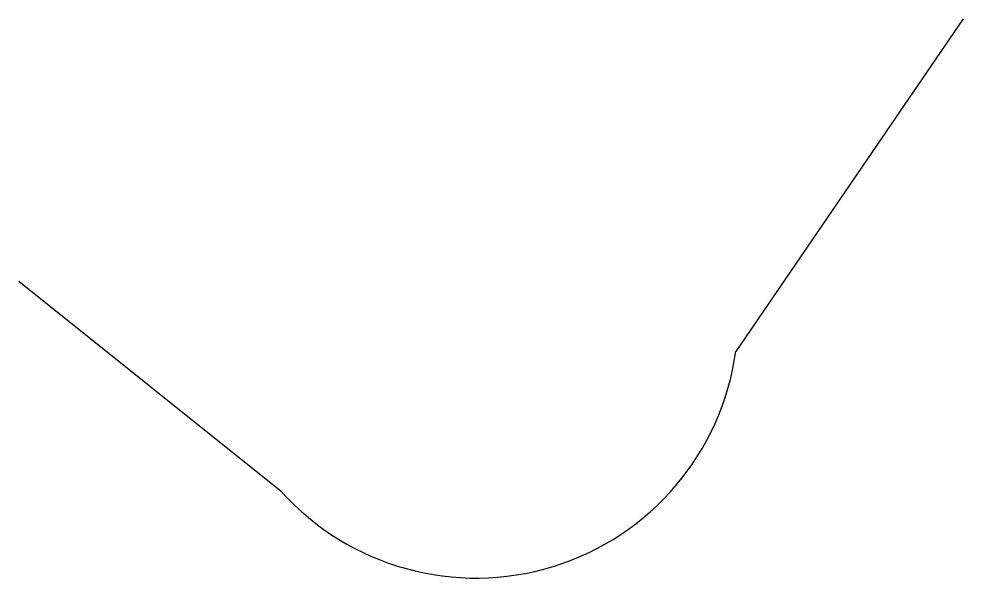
# Model space of a CAD drawing. Header units: millimetres. Extents: x -54 to 0, y -32 to 0.
import ezdxf

# ---------------------------------------------------------------- set-up
doc = ezdxf.new("R2010")
doc.units = ezdxf.units.MM
doc.header["$MEASUREMENT"] = 0
doc.layers.get('0').update_dxf_attribs({"lineweight": 25, "true_color": 0xffffff})

msp = doc.modelspace()

# ---------------------------------------------------------------- linework, layer by layer
for p, q in [((0, 0), (-13, -19)), ((-39, -27), (-54, -15))]:
    msp.add_line(p, q)
msp.add_arc((-27.86, -16.955), 15, 222.0407, 352.1647)

doc.saveas('drawing.dxf')
